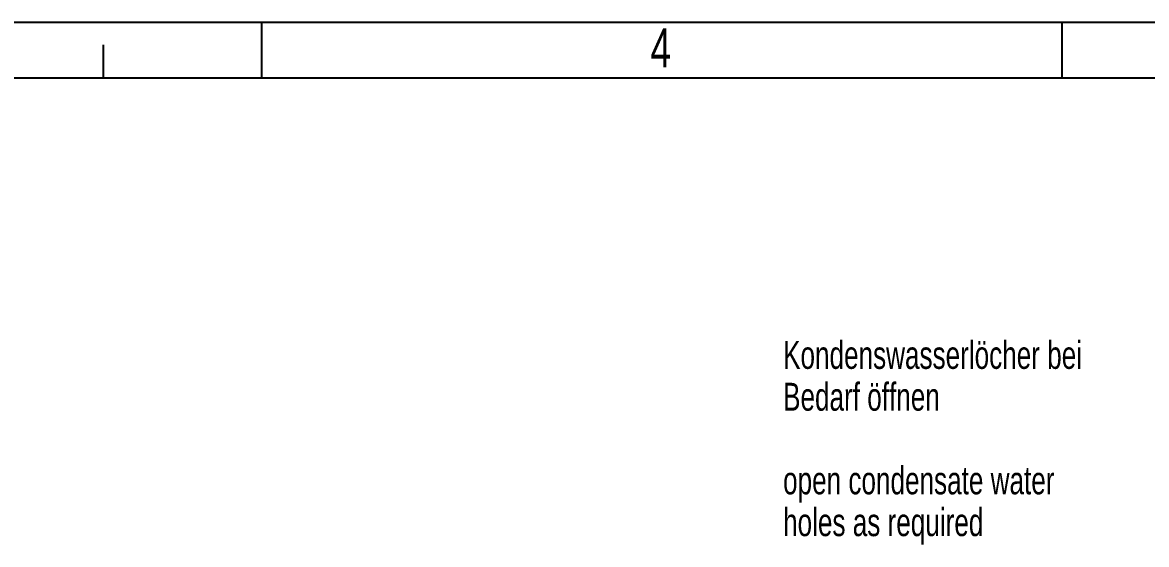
# Model space of a CAD drawing. Header units: millimetres. Extents: x 0 to 594, y 0 to 420.
# Drawn here: x 202.7 to 303.5, y 373.2 to 420 of the extents above; entities that cross this region are included whole.
import ezdxf

# ---------------------------------------------------------------- set-up
doc = ezdxf.new("R2010")
doc.units = ezdxf.units.MM
doc.header["$LTSCALE"] = 32.67
doc.layers.add('M-490-925-01-6274_DXF_FORMAT', color=7, linetype='CONTINUOUS')
doc.layers.add('M-490-925-01-6274_DXF_TEXT', color=7, linetype='CONTINUOUS')
doc.styles.get("Standard").update_dxf_attribs({"font": 'txt', "width": 0.7})
doc.styles.add('TEXTSTYLE_5', font='txt', dxfattribs={"width": 0.714286})

msp = doc.modelspace()

# ---------------------------------------------------------------- linework, layer by layer
at = {"layer": 'M-490-925-01-6274_DXF_FORMAT', "color": 2, "linetype": 'Continuous'}
for p, q in [((594, 420), (0, 420)), ((224.20073, 415.00005), (224.20073, 420.00005)), ((295.95073, 415.00005), (295.95073, 420.00005)), ((210, 415), (210, 418))]:
    msp.add_line(p, q, dxfattribs=at)
at = {"layer": 'M-490-925-01-6274_DXF_FORMAT', "color": 7, "linetype": 'Continuous'}
msp.add_line((589, 415), (5, 415), dxfattribs=at)

# ---------------------------------------------------------------- texts
at = {"layer": 'M-490-925-01-6274_DXF_FORMAT', "color": 5, "linetype": 'Continuous', "insert": (259.04073, 419.46321), "char_height": 3.493164, "width": 4.1169433, "attachment_point": 1, "line_spacing_factor": 0.9, "style": 'TEXTSTYLE_5'}
msp.add_mtext('\\Q0.000018724;4', dxfattribs=at)
at = {"layer": 'M-490-925-01-6274_DXF_TEXT', "color": 5, "linetype": 'Continuous', "insert": (270.93135, 391.4303), "char_height": 2.5, "width": 61.5535714, "attachment_point": 1, "line_spacing_factor": 0.9}
msp.add_mtext('Kondenswasserlöcher bei\\PBedarf öffnen\\P \\Popen condensate water \\Pholes as required', dxfattribs=at)

doc.saveas('drawing.dxf')
